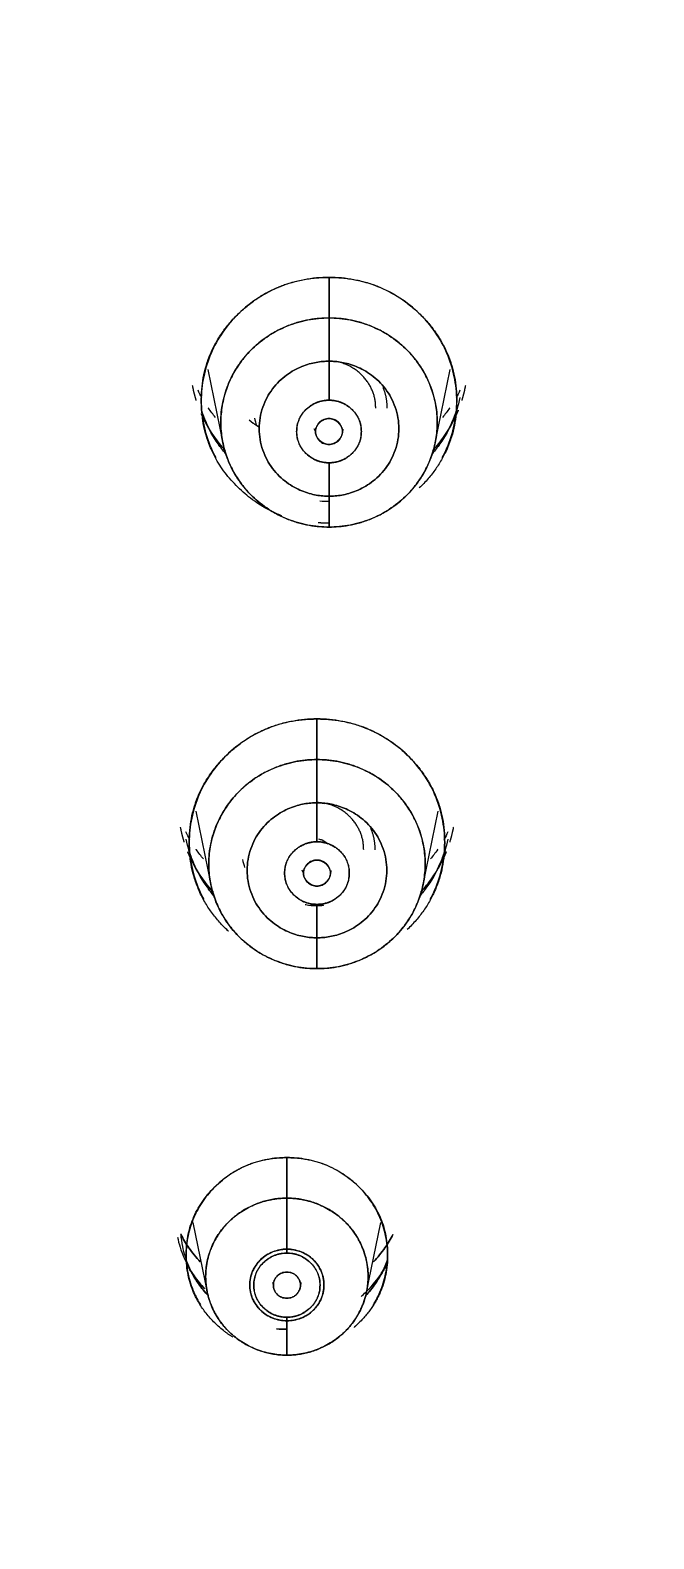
# Model space of a CAD drawing. Header units: inches. Extents: x 1105 to 1525, y -292 to 302.
# Drawn here: x 1224.23 to 1234.6, y 1.74 to 26.82 of the extents above; entities that cross this region are included whole.
import ezdxf

# ---------------------------------------------------------------- set-up
doc = ezdxf.new("R2010")
doc.units = ezdxf.units.IN
doc.header["$LTSCALE"] = 2.42
doc.header["$MEASUREMENT"] = 0
doc.header["$PDMODE"] = 3
doc.header["$PDSIZE"] = 0.3125
doc.layers.get('0').update_dxf_attribs({"linetype": 'CONTINUOUS'})
doc.layers.get('Defpoints').update_dxf_attribs({"linetype": 'CONTINUOUS'})
doc.layers.add('DIM', color=3, linetype='CONTINUOUS', lineweight=18)
doc.styles.get("Standard").update_dxf_attribs({"font": 'arial.ttf', "width": 0.8})
doc.dimstyles.new('ISO-25', dxfattribs={"dimtxt": 5, "dimasz": 2.5, "dimexe": 1.25, "dimexo": 0.625, "dimgap": 2, "dimtad": 1, "dimtih": 1, "dimtoh": 1, "dimdec": 1, "dimdsep": 46, "dimtxsty": 'Standard', "dimcen": 0, "dimclrd": 3, "dimclre": 3, "dimclrt": 4, "dimadec": 0, "dimazin": 0, "dimtfac": 1, "dimtdec": 1, "dimtmove": 0, "dimatfit": 3, "dimfxl": 1, "dimarcsym": 0})

# ---------------------------------------------------------------- blocks, each defined once
blk = doc.blocks.new('*D1')
at = {"layer": 'Defpoints', "color": 0, "transparency": 16777216}
for p in [(1211.201, 101.815), (1211.201, -172.578), (1309.638, -172.578)]:
    blk.add_point(p, dxfattribs=at)
at = {"layer": 'DIM', "color": 3, "lineweight": -2, "transparency": 16777216}
for p, q in [((1211.826, 101.815), (1310.888, 101.815)), ((1309.638, 96.815), (1309.638, -30.872)), ((1309.638, -167.578), (1309.638, -39.892)), ((1211.826, -172.578), (1310.888, -172.578))]:
    blk.add_line(p, q, dxfattribs=at)
at = {"layer": 'DIM', "color": 3, "transparency": 16777216}
for points in [[(1308.805, 96.815), (1310.472, 96.815), (1309.638, 101.815)], [(1308.805, -167.578), (1310.472, -167.578), (1309.638, -172.578)]]:
    blk.add_solid(points, dxfattribs=at)
at = {"layer": 'DIM', "color": 4, "transparency": 16777216, "insert": (1309.638, -35.382), "char_height": 5, "attachment_point": 5}
blk.add_mtext('274.4', dxfattribs=at)

msp = doc.modelspace()

# ---------------------------------------------------------------- linework, layer by layer
at = {"linetype": 'Continuous', "lineweight": 18, "extrusion": (0, 1, 0)}
for p, q in [((1227.184, 21.178), (1227.436, 19.958)), ((1230.965, 19.958), (1231.217, 21.178)), ((1226.984, 13.837), (1227.236, 12.617)), ((1230.765, 12.617), (1231.017, 13.837)), ((1226.937, 7), (1227.176, 5.843)), ((1229.825, 5.843), (1230.064, 7))]:
    msp.add_line(p, q, dxfattribs=at)
at = {"linetype": 'Continuous', "lineweight": 18}
for points, degree, knots in [([(1195.817, 93.394), (1202.015, 94.846), (1208.388, 95.111), (1213.318, 95.316), (1218.223, 94.804), (1224.622, 94.135), (1230.757, 92.275), (1238.11, 90.045), (1244.729, 86.221), (1251.525, 82.295), (1257.155, 76.908), (1262.782, 71.525), (1266.914, 64.997), (1271.044, 58.472), (1273.44, 51.181), (1275.835, 43.891), (1276.356, 36.257), (1276.877, 28.632), (1275.497, 21.105), (1274.115, 13.574), (1270.908, 6.579), (1268.052, 0.347), (1263.883, -5.15), (1257.961, -12.96), (1249.886, -18.696), (1244.869, -22.26), (1239.241, -24.844)], 2, [0, 0, 0, 0.125, 0.125, 0.1875, 0.1875, 0.25, 0.25, 0.3125, 0.3125, 0.375, 0.375, 0.4375, 0.4375, 0.5, 0.5, 0.5625, 0.5625, 0.625, 0.625, 0.6875, 0.6875, 0.75, 0.75, 0.875, 0.875, 1, 1, 1]), ([(1239.241, -24.844), (1239.945, -24.521), (1241.272, -23.883), (1243.174, -22.889), (1245.001, -21.861), (1246.885, -20.721), (1248.901, -19.401), (1251.067, -17.862), (1253.381, -16.063), (1255.852, -13.947), (1258.478, -11.445), (1261.219, -8.502), (1263.993, -5.097), (1266.701, -1.233), (1269.256, 3.091), (1271.566, 7.863), (1273.516, 12.997), (1275.013, 18.357), (1276.016, 23.822), (1276.519, 29.339), (1276.519, 34.879), (1276.016, 40.4), (1275.013, 45.856), (1273.519, 51.206), (1271.546, 56.409), (1269.108, 61.424), (1266.224, 66.213), (1262.916, 70.741), (1259.21, 74.971), (1255.137, 78.868), (1250.725, 82.407), (1245.994, 85.568), (1241.004, 88.308), (1235.91, 90.561), (1230.9, 92.3), (1226.102, 93.564), (1221.565, 94.42), (1217.342, 94.931), (1213.501, 95.163), (1210.069, 95.186), (1207.014, 95.06), (1204.285, 94.831), (1201.84, 94.532), (1199.657, 94.187), (1197.676, 93.811), (1196.425, 93.537), (1195.817, 93.394)], 3, [0, 0, 0, 0, 0.012202, 0.023189, 0.033858, 0.045296, 0.057999, 0.071972, 0.087381, 0.104481, 0.123651, 0.145097, 0.168608, 0.193819, 0.220656, 0.249232, 0.279085, 0.309194, 0.339088, 0.368937, 0.398843, 0.428755, 0.458652, 0.488547, 0.518447, 0.548347, 0.57824, 0.608136, 0.638049, 0.667943, 0.697772, 0.727718, 0.757896, 0.787508, 0.81533, 0.841142, 0.865293, 0.887639, 0.907732, 0.925508, 0.941345, 0.955585, 0.96839, 0.979913, 0.990205, 1, 1, 1, 1]), ([(1195.887, 93.19), (1196.492, 93.332), (1197.738, 93.605), (1199.71, 93.979), (1201.883, 94.322), (1204.316, 94.62), (1207.033, 94.848), (1210.074, 94.973), (1213.49, 94.95), (1217.314, 94.719), (1221.518, 94.21), (1226.034, 93.358), (1230.81, 92.1), (1235.796, 90.369), (1240.867, 88.127), (1245.834, 85.4), (1250.543, 82.252), (1254.935, 78.73), (1258.989, 74.851), (1262.678, 70.64), (1265.971, 66.134), (1268.842, 61.366), (1271.269, 56.374), (1273.233, 51.195), (1274.72, 45.87), (1275.718, 40.438), (1276.219, 34.943), (1276.219, 29.429), (1275.719, 23.937), (1274.72, 18.497), (1273.23, 13.162), (1271.289, 8.051), (1268.99, 3.302), (1266.446, -1.003), (1263.75, -4.849), (1260.989, -8.238), (1258.26, -11.168), (1255.647, -13.658), (1253.187, -15.765), (1250.884, -17.555), (1248.728, -19.088), (1246.721, -20.401), (1244.846, -21.536), (1243.027, -22.56), (1241.133, -23.549), (1239.813, -24.184), (1239.113, -24.505)], 3, [0, 0, 0, 0, 0.009795, 0.020087, 0.03161, 0.044415, 0.058655, 0.074492, 0.092268, 0.112361, 0.134707, 0.158858, 0.18467, 0.212492, 0.242104, 0.272282, 0.302228, 0.332057, 0.361951, 0.391864, 0.42176, 0.451653, 0.481553, 0.511453, 0.541348, 0.571245, 0.601157, 0.631063, 0.660912, 0.690806, 0.720915, 0.750768, 0.779344, 0.806181, 0.831392, 0.854903, 0.876349, 0.895519, 0.912619, 0.928028, 0.942001, 0.954704, 0.966142, 0.976811, 0.987798, 1, 1, 1, 1]), ([(1238.926, -24.204), (1244.594, -21.601), (1249.636, -17.993), (1253.679, -15.099), (1257.214, -11.632), (1261.748, -7.184), (1265.281, -1.952), (1269.377, 4.114), (1271.926, 10.932), (1274.313, 17.314), (1275.221, 24.04), (1276.204, 31.32), (1275.41, 38.624), (1274.478, 47.195), (1271.171, 55.203), (1268.094, 62.655), (1263.166, 69.11), (1259.017, 74.545), (1253.753, 79.002), (1248.176, 83.723), (1241.629, 87.101), (1235.346, 90.344), (1228.485, 92.185), (1218.496, 94.865), (1208.135, 94.39), (1201.98, 94.108), (1195.989, 92.705)], 2, [0, 0, 0, 0.125, 0.125, 0.1875, 0.1875, 0.25, 0.25, 0.3125, 0.3125, 0.375, 0.375, 0.4375, 0.4375, 0.5, 0.5, 0.5625, 0.5625, 0.625, 0.625, 0.6875, 0.6875, 0.75, 0.75, 0.875, 0.875, 1, 1, 1]), ([(1195.989, 92.705), (1196.681, 92.867), (1198.001, 93.154), (1199.941, 93.514), (1201.848, 93.812), (1203.864, 94.068), (1206.081, 94.278), (1208.538, 94.424), (1211.258, 94.481), (1214.287, 94.415), (1217.665, 94.179), (1221.39, 93.718), (1225.413, 92.977), (1229.663, 91.91), (1234.077, 90.476), (1238.587, 88.642), (1243.083, 86.403), (1247.409, 83.81), (1251.422, 80.959), (1255.075, 77.927), (1258.424, 74.708), (1261.577, 71.202), (1264.604, 67.271), (1267.483, 62.819), (1270.107, 57.845), (1272.33, 52.456), (1274.036, 46.829), (1275.168, 41.173), (1275.735, 35.705), (1275.811, 30.574), (1275.491, 25.797), (1274.836, 21.258), (1273.845, 16.787), (1272.478, 12.274), (1270.697, 7.727), (1268.522, 3.274), (1266.041, -0.911), (1263.375, -4.71), (1260.618, -8.09), (1257.835, -11.072), (1255.092, -13.667), (1252.471, -15.879), (1250.029, -17.736), (1247.779, -19.294), (1245.71, -20.607), (1243.81, -21.721), (1242.074, -22.664), (1240.467, -23.48), (1239.433, -23.971), (1238.926, -24.204)], 3, [0, 0, 0, 0, 0.011269, 0.021419, 0.031278, 0.041852, 0.053605, 0.066538, 0.08081, 0.096678, 0.114498, 0.1344, 0.156117, 0.179301, 0.203861, 0.229789, 0.256714, 0.283873, 0.310306, 0.335514, 0.360061, 0.38505, 0.41157, 0.440282, 0.471001, 0.502948, 0.535235, 0.566974, 0.597228, 0.625207, 0.651, 0.675617, 0.700265, 0.725877, 0.752635, 0.779868, 0.806498, 0.831609, 0.855023, 0.876985, 0.897373, 0.915773, 0.93207, 0.946569, 0.959582, 0.971263, 0.981756, 0.991115, 1, 1, 1, 1]), ([(1229.201, 22.711), (1229.062, 22.711), (1228.923, 22.697), (1228.65, 22.645), (1228.516, 22.606), (1228.26, 22.503), (1228.137, 22.44), (1227.905, 22.29), (1227.798, 22.205), (1227.601, 22.015), (1227.512, 21.911), (1227.358, 21.688), (1227.292, 21.569), (1227.186, 21.321), (1227.145, 21.192), (1227.091, 20.928), (1227.077, 20.794), (1227.077, 20.526), (1227.091, 20.392), (1227.145, 20.128), (1227.186, 19.999), (1227.263, 19.82), (1227.289, 19.767), (1227.317, 19.714)], 3, [0, 0, 0, 0, 0.095767, 0.095767, 0.191534, 0.191534, 0.287301, 0.287301, 0.383068, 0.383068, 0.478835, 0.478835, 0.574603, 0.574603, 0.67037, 0.67037, 0.766137, 0.766137, 0.861904, 0.861904, 0.957671, 0.957671, 1, 1, 1, 1]), ([(1228.414, 18.748), (1228.022, 18.898), (1227.078, 19.81), (1227.077, 21.509), (1228.321, 22.711), (1229.201, 22.711)], 2, [0, 0, 0, 0.14747, 0.431647, 0.715823, 1, 1, 1]), ([(1231.084, 19.714), (1231.112, 19.767), (1231.138, 19.82), (1231.215, 19.999), (1231.256, 20.128), (1231.31, 20.392), (1231.324, 20.526), (1231.324, 20.794), (1231.31, 20.928), (1231.256, 21.192), (1231.215, 21.321), (1231.109, 21.569), (1231.043, 21.688), (1230.889, 21.911), (1230.8, 22.015), (1230.603, 22.205), (1230.496, 22.29), (1230.264, 22.44), (1230.141, 22.503), (1229.885, 22.606), (1229.751, 22.645), (1229.478, 22.697), (1229.339, 22.711), (1229.201, 22.711)], 3, [0, 0, 0, 0, 0.042329, 0.042329, 0.138096, 0.138096, 0.233863, 0.233863, 0.32963, 0.32963, 0.425397, 0.425397, 0.521165, 0.521165, 0.616932, 0.616932, 0.712699, 0.712699, 0.808466, 0.808466, 0.904233, 0.904233, 1, 1, 1, 1]), ([(1229.201, 18.56), (1229.083, 18.56), (1228.965, 18.571), (1228.734, 18.615), (1228.621, 18.649), (1228.403, 18.736), (1228.299, 18.79), (1228.103, 18.916), (1228.011, 18.989), (1227.845, 19.149), (1227.77, 19.238), (1227.639, 19.427), (1227.583, 19.528), (1227.493, 19.738), (1227.459, 19.847), (1227.413, 20.07), (1227.401, 20.184), (1227.401, 20.412), (1227.413, 20.525), (1227.459, 20.749), (1227.493, 20.858), (1227.583, 21.068), (1227.639, 21.169), (1227.77, 21.358), (1227.845, 21.447), (1228.011, 21.607), (1228.103, 21.68), (1228.299, 21.806), (1228.403, 21.86), (1228.621, 21.947), (1228.734, 21.98), (1228.965, 22.025), (1229.083, 22.036), (1229.201, 22.036)], 3, [0, 0, 0, 0, 0.0625, 0.0625, 0.125, 0.125, 0.1875, 0.1875, 0.25, 0.25, 0.3125, 0.3125, 0.375, 0.375, 0.4375, 0.4375, 0.5, 0.5, 0.5625, 0.5625, 0.625, 0.625, 0.6875, 0.6875, 0.75, 0.75, 0.8125, 0.8125, 0.875, 0.875, 0.9375, 0.9375, 1, 1, 1, 1]), ([(1229.201, 22.036), (1229.318, 22.036), (1229.436, 22.025), (1229.667, 21.98), (1229.78, 21.947), (1229.998, 21.86), (1230.102, 21.806), (1230.298, 21.68), (1230.39, 21.607), (1230.556, 21.447), (1230.631, 21.358), (1230.762, 21.169), (1230.818, 21.068), (1230.908, 20.858), (1230.942, 20.749), (1230.988, 20.525), (1231, 20.412), (1231, 20.184), (1230.988, 20.07), (1230.942, 19.847), (1230.908, 19.738), (1230.818, 19.528), (1230.762, 19.427), (1230.631, 19.238), (1230.556, 19.149), (1230.39, 18.989), (1230.298, 18.916), (1230.102, 18.79), (1229.998, 18.736), (1229.78, 18.649), (1229.667, 18.615), (1229.436, 18.571), (1229.318, 18.56), (1229.201, 18.56)], 3, [0, 0, 0, 0, 0.0625, 0.0625, 0.125, 0.125, 0.1875, 0.1875, 0.25, 0.25, 0.3125, 0.3125, 0.375, 0.375, 0.4375, 0.4375, 0.5, 0.5, 0.5625, 0.5625, 0.625, 0.625, 0.6875, 0.6875, 0.75, 0.75, 0.8125, 0.8125, 0.875, 0.875, 0.9375, 0.9375, 1, 1, 1, 1]), ([(1229.977, 20.537), (1229.977, 20.83), (1229.777, 21.053), (1229.553, 21.302), (1229.211, 21.321)], 2, [0, 0, 0, 0.5, 0.5, 1, 1, 1]), ([(1229.201, 20.668), (1229.201, 20.715), (1229.201, 20.793), (1229.201, 20.89), (1229.201, 20.991), (1229.201, 21.108), (1229.201, 21.214), (1229.201, 21.289), (1229.201, 21.317)], 3, [0, 0, 0, 0, 0.19402, 0.353607, 0.496192, 0.65417, 0.877865, 1, 1, 1, 1]), ([(1229.201, 21.317), (1229.201, 21.289), (1229.201, 21.214), (1229.201, 21.108), (1229.201, 20.991), (1229.201, 20.89), (1229.201, 20.793), (1229.201, 20.715), (1229.201, 20.668)], 3, [0, 0, 0, 0, 0.122135, 0.34583, 0.503808, 0.646393, 0.80598, 1, 1, 1, 1]), ([(1231.376, 20.713), (1231.348, 20.576), (1231.306, 20.442), (1231.195, 20.183), (1231.126, 20.059), (1231.007, 19.887), (1230.967, 19.834), (1230.924, 19.783)], 3, [0, 0, 0, 0, 0.404255, 0.404255, 0.809524, 0.809524, 1, 1, 1, 1]), ([(1227.078, 20.508), (1227.099, 20.442), (1227.123, 20.376), (1227.206, 20.183), (1227.275, 20.059), (1227.394, 19.887), (1227.434, 19.834), (1227.477, 19.783)], 3, [0, 0, 0, 0, 0.251528, 0.251528, 0.760693, 0.760693, 1, 1, 1, 1]), ([(1227.078, 20.442), (1227.134, 20.312), (1227.204, 20.188), (1227.343, 19.986), (1227.408, 19.905), (1227.477, 19.829)], 3, [0, 0, 0, 0, 0.580703, 0.580703, 1, 1, 1, 1]), ([(1227.477, 19.783), (1227.434, 19.834), (1227.394, 19.887), (1227.275, 20.059), (1227.206, 20.183), (1227.14, 20.338), (1227.129, 20.365), (1227.119, 20.391)], 3, [0, 0, 0, 0, 0.281395, 0.281395, 0.880108, 0.880108, 1, 1, 1, 1]), ([(1227.313, 20.383), (1227.272, 20.433), (1227.233, 20.485), (1227.195, 20.54), (1227.193, 20.542), (1227.192, 20.544)], 3, [0, 0, 0, 0, 0.961053, 0.961053, 1, 1, 1, 1]), ([(1227.872, 20.34), (1227.918, 20.305), (1227.966, 20.271), (1228.02, 20.236), (1228.025, 20.233), (1228.031, 20.229)], 3, [0, 0, 0, 0, 0.90209, 0.90209, 1, 1, 1, 1]), ([(1229.424, 20.148), (1229.424, 20.177), (1229.419, 20.205), (1229.396, 20.258), (1229.38, 20.282), (1229.338, 20.322), (1229.313, 20.338), (1229.259, 20.36), (1229.23, 20.365), (1229.171, 20.365), (1229.142, 20.359), (1229.087, 20.338), (1229.062, 20.322), (1229.021, 20.281), (1229.004, 20.257), (1228.981, 20.205), (1228.975, 20.177), (1228.975, 20.148)], 3, [0, 0, 0, 0, 0.125, 0.125, 0.25, 0.25, 0.375, 0.375, 0.5, 0.5, 0.625, 0.625, 0.75, 0.75, 0.875, 0.875, 1, 1, 1, 1]), ([(1228.975, 20.148), (1228.976, 20.226), (1229.115, 20.364), (1229.2, 20.365), (1229.281, 20.366), (1229.354, 20.295), (1229.423, 20.228), (1229.424, 20.148)], 2, [0, 0, 0, 0.25, 0.5, 0.5, 0.75, 0.75, 1, 1, 1]), ([(1230.924, 19.783), (1230.967, 19.834), (1231.007, 19.887), (1231.126, 20.059), (1231.195, 20.183), (1231.278, 20.376), (1231.302, 20.441), (1231.323, 20.507)], 3, [0, 0, 0, 0, 0.239705, 0.239705, 0.749713, 0.749713, 1, 1, 1, 1]), ([(1231.348, 20.501), (1231.339, 20.478), (1231.181, 20.108), (1230.924, 19.829)], 2, [0, 0, 0, 0.061405, 1, 1, 1]), ([(1230.924, 19.829), (1230.993, 19.905), (1231.058, 19.986), (1231.178, 20.159), (1231.232, 20.252), (1231.28, 20.348)], 3, [0, 0, 0, 0, 0.488018, 0.488018, 1, 1, 1, 1]), ([(1231.209, 20.544), (1231.208, 20.542), (1231.206, 20.54), (1231.168, 20.485), (1231.129, 20.433), (1231.088, 20.383)], 3, [0, 0, 0, 0, 0.038946, 0.038946, 1, 1, 1, 1]), ([(1228.975, 20.148), (1228.975, 20.12), (1228.981, 20.091), (1229.004, 20.039), (1229.021, 20.015), (1229.062, 19.975), (1229.087, 19.959), (1229.142, 19.937), (1229.171, 19.932), (1229.23, 19.932), (1229.259, 19.938), (1229.313, 19.96), (1229.338, 19.976), (1229.38, 20.016), (1229.396, 20.04), (1229.419, 20.092), (1229.424, 20.12), (1229.424, 20.148)], 3, [0, 0, 0, 0, 0.125, 0.125, 0.25, 0.25, 0.375, 0.375, 0.5, 0.5, 0.625, 0.625, 0.75, 0.75, 0.875, 0.875, 1, 1, 1, 1]), ([(1229.424, 20.148), (1229.423, 20.071), (1229.285, 19.933), (1229.2, 19.932), (1229.119, 19.931), (1229.046, 20.002), (1228.976, 20.069), (1228.975, 20.148)], 2, [0, 0, 0, 0.25, 0.5, 0.5, 0.75, 0.75, 1, 1, 1]), ([(1229.201, 19.073), (1229.201, 19.096), (1229.201, 19.166), (1229.201, 19.279), (1229.201, 19.378), (1229.201, 19.456), (1229.201, 19.509), (1229.201, 19.582), (1229.201, 19.629)], 3, [0, 0, 0, 0, 0.122135, 0.34583, 0.503808, 0.646393, 0.80598, 1, 1, 1, 1]), ([(1229.201, 19.629), (1229.201, 19.582), (1229.201, 19.509), (1229.201, 19.456), (1229.201, 19.378), (1229.201, 19.279), (1229.201, 19.166), (1229.201, 19.096), (1229.201, 19.073)], 3, [0, 0, 0, 0, 0.19402, 0.353607, 0.496192, 0.65417, 0.877865, 1, 1, 1, 1]), ([(1229.201, 18.968), (1229.201, 18.968), (1229.201, 18.968), (1229.201, 18.979), (1229.201, 18.988), (1229.201, 18.999), (1229.201, 19.001), (1229.201, 19), (1229.201, 18.996), (1229.201, 18.989)], 3, [0, 0, 0, 0, 0.000001, 0.000001, 0.333334, 0.333334, 0.666667, 0.666667, 1, 1, 1, 1]), ([(1229.201, 18.989), (1229.201, 18.996), (1229.201, 19), (1229.201, 19.001), (1229.201, 18.999), (1229.201, 18.993), (1229.201, 18.993), (1229.201, 18.993)], 3, [0, 0, 0, 0, 0.499995, 0.499995, 0.99999, 0.99999, 1, 1, 1, 1]), ([(1229.001, 15.37), (1228.862, 15.37), (1228.723, 15.356), (1228.45, 15.304), (1228.316, 15.265), (1228.06, 15.162), (1227.937, 15.099), (1227.705, 14.949), (1227.598, 14.864), (1227.401, 14.674), (1227.312, 14.57), (1227.158, 14.347), (1227.092, 14.228), (1226.986, 13.98), (1226.945, 13.851), (1226.891, 13.587), (1226.877, 13.453), (1226.877, 13.185), (1226.891, 13.05), (1226.945, 12.787), (1226.986, 12.658), (1227.063, 12.479), (1227.089, 12.426), (1227.117, 12.373)], 3, [0, 0, 0, 0, 0.095767, 0.095767, 0.191534, 0.191534, 0.287301, 0.287301, 0.383068, 0.383068, 0.478835, 0.478835, 0.574603, 0.574603, 0.67037, 0.67037, 0.766137, 0.766137, 0.861904, 0.861904, 0.957671, 0.957671, 1, 1, 1, 1]), ([(1227.528, 11.841), (1227.514, 11.855), (1226.878, 12.469), (1226.877, 14.168), (1228.121, 15.37), (1229.001, 15.37)], 2, [0, 0, 0, 0.00769, 0.33846, 0.66923, 1, 1, 1]), ([(1230.884, 12.373), (1230.912, 12.426), (1230.938, 12.479), (1231.015, 12.658), (1231.056, 12.787), (1231.11, 13.05), (1231.124, 13.185), (1231.124, 13.453), (1231.11, 13.587), (1231.056, 13.851), (1231.015, 13.98), (1230.909, 14.228), (1230.843, 14.347), (1230.689, 14.57), (1230.6, 14.674), (1230.403, 14.864), (1230.296, 14.949), (1230.064, 15.099), (1229.941, 15.162), (1229.685, 15.265), (1229.551, 15.304), (1229.278, 15.356), (1229.139, 15.37), (1229.001, 15.37)], 3, [0, 0, 0, 0, 0.042329, 0.042329, 0.138096, 0.138096, 0.233863, 0.233863, 0.32963, 0.32963, 0.425397, 0.425397, 0.521165, 0.521165, 0.616932, 0.616932, 0.712699, 0.712699, 0.808466, 0.808466, 0.904233, 0.904233, 1, 1, 1, 1]), ([(1229.001, 15.37), (1229.879, 15.37), (1231.123, 14.169), (1231.124, 12.47), (1230.502, 11.869)], 2, [0, 0, 0, 0.33334, 0.666681, 1, 1, 1]), ([(1229.001, 11.219), (1228.883, 11.219), (1228.765, 11.23), (1228.534, 11.274), (1228.421, 11.308), (1228.203, 11.395), (1228.099, 11.449), (1227.903, 11.575), (1227.811, 11.647), (1227.645, 11.808), (1227.57, 11.897), (1227.439, 12.086), (1227.383, 12.187), (1227.293, 12.397), (1227.259, 12.506), (1227.213, 12.729), (1227.201, 12.843), (1227.201, 13.071), (1227.213, 13.184), (1227.259, 13.408), (1227.293, 13.517), (1227.383, 13.727), (1227.439, 13.828), (1227.57, 14.017), (1227.645, 14.106), (1227.811, 14.266), (1227.903, 14.339), (1228.099, 14.465), (1228.203, 14.519), (1228.421, 14.606), (1228.534, 14.639), (1228.765, 14.684), (1228.883, 14.695), (1229.001, 14.695)], 3, [0, 0, 0, 0, 0.0625, 0.0625, 0.125, 0.125, 0.1875, 0.1875, 0.25, 0.25, 0.3125, 0.3125, 0.375, 0.375, 0.4375, 0.4375, 0.5, 0.5, 0.5625, 0.5625, 0.625, 0.625, 0.6875, 0.6875, 0.75, 0.75, 0.8125, 0.8125, 0.875, 0.875, 0.9375, 0.9375, 1, 1, 1, 1]), ([(1229.001, 14.695), (1229.118, 14.695), (1229.236, 14.684), (1229.467, 14.639), (1229.58, 14.606), (1229.798, 14.519), (1229.902, 14.465), (1230.098, 14.339), (1230.19, 14.266), (1230.356, 14.106), (1230.431, 14.017), (1230.562, 13.828), (1230.618, 13.727), (1230.708, 13.517), (1230.742, 13.408), (1230.788, 13.184), (1230.8, 13.071), (1230.8, 12.843), (1230.788, 12.729), (1230.742, 12.506), (1230.708, 12.397), (1230.618, 12.187), (1230.562, 12.086), (1230.431, 11.897), (1230.356, 11.808), (1230.19, 11.647), (1230.098, 11.575), (1229.902, 11.449), (1229.798, 11.395), (1229.58, 11.308), (1229.467, 11.274), (1229.236, 11.23), (1229.118, 11.219), (1229.001, 11.219)], 3, [0, 0, 0, 0, 0.0625, 0.0625, 0.125, 0.125, 0.1875, 0.1875, 0.25, 0.25, 0.3125, 0.3125, 0.375, 0.375, 0.4375, 0.4375, 0.5, 0.5, 0.5625, 0.5625, 0.625, 0.625, 0.6875, 0.6875, 0.75, 0.75, 0.8125, 0.8125, 0.875, 0.875, 0.9375, 0.9375, 1, 1, 1, 1]), ([(1229.777, 13.196), (1229.777, 13.489), (1229.577, 13.712), (1229.353, 13.961), (1229.006, 13.981), (1229.001, 13.981)], 2, [0, 0, 0, 0.496247, 0.496247, 0.992494, 1, 1, 1]), ([(1229.001, 13.327), (1229.001, 13.374), (1229.001, 13.452), (1229.001, 13.549), (1229.001, 13.65), (1229.001, 13.767), (1229.001, 13.873), (1229.001, 13.948), (1229.001, 13.976)], 3, [0, 0, 0, 0, 0.19402, 0.353607, 0.496192, 0.65417, 0.877865, 1, 1, 1, 1]), ([(1229.001, 13.976), (1229.001, 13.948), (1229.001, 13.873), (1229.001, 13.767), (1229.001, 13.65), (1229.001, 13.549), (1229.001, 13.452), (1229.001, 13.374), (1229.001, 13.327)], 3, [0, 0, 0, 0, 0.122135, 0.34583, 0.503808, 0.646393, 0.80598, 1, 1, 1, 1]), ([(1227.277, 12.442), (1227.234, 12.493), (1227.194, 12.546), (1227.075, 12.718), (1227.006, 12.842), (1226.895, 13.101), (1226.853, 13.235), (1226.825, 13.372)], 3, [0, 0, 0, 0, 0.190477, 0.190477, 0.595745, 0.595745, 1, 1, 1, 1]), ([(1229.026, 13.376), (1229.046, 13.372), (1229.066, 13.366), (1229.123, 13.342), (1229.158, 13.319), (1229.187, 13.291)], 3, [0, 0, 0, 0, 0.333471, 0.333471, 1, 1, 1, 1]), ([(1231.176, 13.372), (1231.148, 13.235), (1231.106, 13.101), (1230.995, 12.842), (1230.926, 12.718), (1230.807, 12.546), (1230.767, 12.493), (1230.724, 12.442)], 3, [0, 0, 0, 0, 0.404255, 0.404255, 0.809524, 0.809524, 1, 1, 1, 1]), ([(1227.277, 12.488), (1227.021, 12.766), (1226.862, 13.137), (1226.853, 13.16)], 2, [0, 0, 0, 0.938432, 1, 1, 1]), ([(1226.878, 13.166), (1226.899, 13.1), (1226.923, 13.035), (1227.006, 12.842), (1227.075, 12.718), (1227.194, 12.546), (1227.234, 12.493), (1227.277, 12.442)], 3, [0, 0, 0, 0, 0.250287, 0.250287, 0.760296, 0.760296, 1, 1, 1, 1]), ([(1226.878, 13.101), (1226.934, 12.971), (1227.004, 12.846), (1227.143, 12.645), (1227.208, 12.564), (1227.277, 12.488)], 3, [0, 0, 0, 0, 0.580703, 0.580703, 1, 1, 1, 1]), ([(1227.113, 13.042), (1227.072, 13.092), (1227.033, 13.144), (1226.995, 13.199), (1226.993, 13.201), (1226.992, 13.203)], 3, [0, 0, 0, 0, 0.961053, 0.961053, 1, 1, 1, 1]), ([(1230.724, 12.442), (1230.767, 12.493), (1230.807, 12.546), (1230.926, 12.718), (1230.995, 12.842), (1231.078, 13.035), (1231.102, 13.1), (1231.123, 13.166)], 3, [0, 0, 0, 0, 0.239705, 0.239705, 0.749713, 0.749713, 1, 1, 1, 1]), ([(1231.148, 13.16), (1231.139, 13.137), (1230.981, 12.767), (1230.724, 12.488)], 2, [0, 0, 0, 0.061405, 1, 1, 1]), ([(1230.724, 12.488), (1230.793, 12.564), (1230.858, 12.645), (1230.997, 12.846), (1231.067, 12.971), (1231.123, 13.101)], 3, [0, 0, 0, 0, 0.419296, 0.419296, 1, 1, 1, 1]), ([(1231.009, 13.203), (1231.008, 13.201), (1231.006, 13.199), (1230.968, 13.144), (1230.929, 13.092), (1230.888, 13.042)], 3, [0, 0, 0, 0, 0.038946, 0.038946, 1, 1, 1, 1]), ([(1229.224, 12.807), (1229.224, 12.836), (1229.219, 12.864), (1229.196, 12.917), (1229.18, 12.941), (1229.138, 12.981), (1229.113, 12.997), (1229.059, 13.019), (1229.03, 13.024), (1228.971, 13.024), (1228.942, 13.018), (1228.887, 12.997), (1228.862, 12.98), (1228.821, 12.94), (1228.804, 12.916), (1228.781, 12.864), (1228.775, 12.836), (1228.775, 12.807)], 3, [0, 0, 0, 0, 0.125, 0.125, 0.25, 0.25, 0.375, 0.375, 0.5, 0.5, 0.625, 0.625, 0.75, 0.75, 0.875, 0.875, 1, 1, 1, 1]), ([(1228.775, 12.807), (1228.776, 12.885), (1228.915, 13.023), (1229, 13.024), (1229.081, 13.025), (1229.154, 12.954), (1229.223, 12.887), (1229.224, 12.807)], 2, [0, 0, 0, 0.25, 0.5, 0.5, 0.75, 0.75, 1, 1, 1]), ([(1228.775, 12.807), (1228.775, 12.779), (1228.781, 12.75), (1228.804, 12.698), (1228.821, 12.674), (1228.862, 12.634), (1228.887, 12.618), (1228.942, 12.596), (1228.971, 12.591), (1229.03, 12.591), (1229.059, 12.597), (1229.113, 12.619), (1229.138, 12.635), (1229.18, 12.675), (1229.196, 12.699), (1229.219, 12.751), (1229.224, 12.779), (1229.224, 12.807)], 3, [0, 0, 0, 0, 0.125, 0.125, 0.25, 0.25, 0.375, 0.375, 0.5, 0.5, 0.625, 0.625, 0.75, 0.75, 0.875, 0.875, 1, 1, 1, 1]), ([(1229.224, 12.807), (1229.223, 12.73), (1229.085, 12.592), (1229, 12.591), (1228.919, 12.59), (1228.846, 12.661), (1228.776, 12.728), (1228.775, 12.807)], 2, [0, 0, 0, 0.25, 0.5, 0.5, 0.75, 0.75, 1, 1, 1]), ([(1228.807, 12.285), (1228.809, 12.285), (1228.811, 12.284), (1228.875, 12.272), (1228.938, 12.266), (1229.037, 12.266), (1229.073, 12.268), (1229.109, 12.272)], 3, [0, 0, 0, 0, 0.018083, 0.018083, 0.641623, 0.641623, 1, 1, 1, 1]), ([(1229.109, 12.272), (1229.056, 12.266), (1228.945, 12.266), (1228.892, 12.271)], 2, [0, 0, 0, 0.49899, 1, 1, 1]), ([(1229.001, 11.732), (1229.001, 11.755), (1229.001, 11.825), (1229.001, 11.938), (1229.001, 12.037), (1229.001, 12.115), (1229.001, 12.168), (1229.001, 12.241), (1229.001, 12.288)], 3, [0, 0, 0, 0, 0.122135, 0.34583, 0.503808, 0.646393, 0.80598, 1, 1, 1, 1]), ([(1229.001, 12.288), (1229.001, 12.241), (1229.001, 12.168), (1229.001, 12.115), (1229.001, 12.037), (1229.001, 11.938), (1229.001, 11.825), (1229.001, 11.755), (1229.001, 11.732)], 3, [0, 0, 0, 0, 0.19402, 0.353607, 0.496192, 0.65417, 0.877865, 1, 1, 1, 1]), ([(1229.001, 11.648), (1229.001, 11.655), (1229.001, 11.659), (1229.001, 11.66), (1229.001, 11.657), (1229.001, 11.652), (1229.001, 11.652), (1229.001, 11.652)], 3, [0, 0, 0, 0, 0.499964, 0.499964, 0.999928, 0.999928, 1, 1, 1, 1]), ([(1229.001, 11.652), (1229.001, 11.652), (1229.001, 11.652), (1229.001, 11.657), (1229.001, 11.66), (1229.001, 11.659), (1229.001, 11.655), (1229.001, 11.648)], 3, [0, 0, 0, 0, 0.00001, 0.00001, 0.500005, 0.500005, 1, 1, 1, 1]), ([(1228.501, 8.078), (1228.391, 8.078), (1228.281, 8.068), (1228.066, 8.026), (1227.961, 7.996), (1227.758, 7.915), (1227.661, 7.864), (1227.479, 7.747), (1227.394, 7.679), (1227.239, 7.53), (1227.169, 7.447), (1227.047, 7.271), (1226.996, 7.178), (1226.912, 6.982), (1226.88, 6.88), (1226.837, 6.673), (1226.826, 6.567), (1226.826, 6.355), (1226.837, 6.249), (1226.88, 6.041), (1226.912, 5.94), (1226.985, 5.77), (1227.021, 5.699), (1227.063, 5.632)], 3, [0, 0, 0, 0, 0.093112, 0.093112, 0.186224, 0.186224, 0.279336, 0.279336, 0.372448, 0.372448, 0.46556, 0.46556, 0.558672, 0.558672, 0.651784, 0.651784, 0.744896, 0.744896, 0.838008, 0.838008, 0.93112, 0.93112, 1, 1, 1, 1]), ([(1227.604, 5.091), (1227.452, 5.186), (1226.826, 5.79), (1226.826, 7.13), (1227.806, 8.078), (1228.501, 8.078)], 2, [0, 0, 0, 0.084511, 0.389674, 0.694837, 1, 1, 1]), ([(1229.938, 5.632), (1229.98, 5.699), (1230.016, 5.77), (1230.089, 5.94), (1230.121, 6.041), (1230.164, 6.249), (1230.175, 6.355), (1230.175, 6.567), (1230.164, 6.673), (1230.121, 6.88), (1230.089, 6.982), (1230.006, 7.178), (1229.954, 7.271), (1229.832, 7.447), (1229.762, 7.53), (1229.607, 7.679), (1229.522, 7.747), (1229.34, 7.864), (1229.243, 7.915), (1229.04, 7.996), (1228.935, 8.026), (1228.72, 8.068), (1228.61, 8.078), (1228.501, 8.078)], 3, [0, 0, 0, 0, 0.06888, 0.06888, 0.161992, 0.161992, 0.255104, 0.255104, 0.348216, 0.348216, 0.441328, 0.441328, 0.53444, 0.53444, 0.627552, 0.627552, 0.720664, 0.720664, 0.813776, 0.813776, 0.906888, 0.906888, 1, 1, 1, 1]), ([(1228.501, 8.078), (1229.194, 8.078), (1230.175, 7.132), (1230.175, 5.792), (1229.651, 5.285), (1229.617, 5.255)], 2, [0, 0, 0, 0.325952, 0.651904, 0.977856, 1, 1, 1]), ([(1228.501, 4.794), (1228.412, 4.794), (1228.324, 4.803), (1228.15, 4.836), (1228.065, 4.861), (1227.902, 4.926), (1227.824, 4.967), (1227.677, 5.061), (1227.608, 5.116), (1227.483, 5.237), (1227.427, 5.303), (1227.328, 5.445), (1227.286, 5.521), (1227.219, 5.678), (1227.193, 5.761), (1227.158, 5.928), (1227.15, 6.013), (1227.15, 6.184), (1227.158, 6.27), (1227.193, 6.437), (1227.219, 6.519), (1227.286, 6.677), (1227.328, 6.753), (1227.427, 6.895), (1227.483, 6.961), (1227.608, 7.082), (1227.677, 7.136), (1227.824, 7.231), (1227.902, 7.272), (1228.065, 7.337), (1228.15, 7.362), (1228.324, 7.395), (1228.412, 7.404), (1228.501, 7.404)], 3, [0, 0, 0, 0, 0.0625, 0.0625, 0.125, 0.125, 0.1875, 0.1875, 0.25, 0.25, 0.3125, 0.3125, 0.375, 0.375, 0.4375, 0.4375, 0.5, 0.5, 0.5625, 0.5625, 0.625, 0.625, 0.6875, 0.6875, 0.75, 0.75, 0.8125, 0.8125, 0.875, 0.875, 0.9375, 0.9375, 1, 1, 1, 1]), ([(1228.501, 7.404), (1228.589, 7.404), (1228.677, 7.395), (1228.851, 7.362), (1228.936, 7.337), (1229.099, 7.272), (1229.177, 7.231), (1229.324, 7.136), (1229.393, 7.082), (1229.518, 6.961), (1229.575, 6.895), (1229.673, 6.753), (1229.715, 6.677), (1229.782, 6.519), (1229.808, 6.437), (1229.843, 6.27), (1229.851, 6.184), (1229.851, 6.013), (1229.843, 5.928), (1229.808, 5.761), (1229.782, 5.678), (1229.715, 5.521), (1229.673, 5.445), (1229.575, 5.303), (1229.518, 5.237), (1229.393, 5.116), (1229.324, 5.061), (1229.177, 4.967), (1229.099, 4.926), (1228.936, 4.861), (1228.851, 4.836), (1228.677, 4.803), (1228.589, 4.794), (1228.501, 4.794)], 3, [0, 0, 0, 0, 0.0625, 0.0625, 0.125, 0.125, 0.1875, 0.1875, 0.25, 0.25, 0.3125, 0.3125, 0.375, 0.375, 0.4375, 0.4375, 0.5, 0.5, 0.5625, 0.5625, 0.625, 0.625, 0.6875, 0.6875, 0.75, 0.75, 0.8125, 0.8125, 0.875, 0.875, 0.9375, 0.9375, 1, 1, 1, 1]), ([(1226.735, 6.81), (1226.74, 6.739), (1226.75, 6.669), (1226.787, 6.49), (1226.821, 6.383), (1226.909, 6.176), (1226.964, 6.077), (1227.079, 5.911), (1227.135, 5.842), (1227.196, 5.778)], 3, [0, 0, 0, 0, 0.185128, 0.185128, 0.478169, 0.478169, 0.771209, 0.771209, 1, 1, 1, 1]), ([(1226.738, 6.801), (1226.777, 6.724), (1226.821, 6.65), (1226.927, 6.497), (1226.99, 6.419), (1227.06, 6.346)], 3, [0, 0, 0, 0, 0.461241, 0.461241, 1, 1, 1, 1]), ([(1227.06, 6.346), (1226.99, 6.419), (1226.927, 6.497), (1226.821, 6.65), (1226.777, 6.724), (1226.738, 6.801)], 3, [0, 0, 0, 0, 0.538758, 0.538758, 1, 1, 1, 1]), ([(1229.941, 6.346), (1230.011, 6.419), (1230.074, 6.497), (1230.18, 6.65), (1230.224, 6.724), (1230.263, 6.801)], 3, [0, 0, 0, 0, 0.538758, 0.538758, 1, 1, 1, 1]), ([(1230.263, 6.801), (1230.224, 6.724), (1230.18, 6.65), (1230.074, 6.497), (1230.011, 6.419), (1229.941, 6.346)], 3, [0, 0, 0, 0, 0.461241, 0.461241, 1, 1, 1, 1]), ([(1226.681, 6.757), (1226.705, 6.643), (1226.74, 6.53), (1226.833, 6.314), (1226.89, 6.21), (1227.01, 6.037), (1227.068, 5.965), (1227.131, 5.898)], 3, [0, 0, 0, 0, 0.360011, 0.360011, 0.720924, 0.720924, 1, 1, 1, 1]), ([(1228.501, 6.556), (1228.46, 6.556), (1228.42, 6.552), (1228.341, 6.537), (1228.302, 6.525), (1228.227, 6.496), (1228.191, 6.477), (1228.124, 6.434), (1228.093, 6.409), (1228.036, 6.354), (1228.01, 6.324), (1227.965, 6.259), (1227.946, 6.224), (1227.915, 6.152), (1227.904, 6.115), (1227.888, 6.038), (1227.884, 5.999), (1227.884, 5.921), (1227.888, 5.882), (1227.904, 5.806), (1227.915, 5.768), (1227.946, 5.696), (1227.965, 5.662), (1228.01, 5.597), (1228.036, 5.567), (1228.093, 5.511), (1228.124, 5.487), (1228.191, 5.443), (1228.227, 5.425), (1228.302, 5.395), (1228.341, 5.384), (1228.42, 5.368), (1228.46, 5.365), (1228.501, 5.365)], 3, [0, 0, 0, 0, 0.0625, 0.0625, 0.125, 0.125, 0.1875, 0.1875, 0.25, 0.25, 0.3125, 0.3125, 0.375, 0.375, 0.4375, 0.4375, 0.5, 0.5, 0.5625, 0.5625, 0.625, 0.625, 0.6875, 0.6875, 0.75, 0.75, 0.8125, 0.8125, 0.875, 0.875, 0.9375, 0.9375, 1, 1, 1, 1]), ([(1228.501, 5.365), (1228.541, 5.365), (1228.581, 5.368), (1228.66, 5.384), (1228.699, 5.395), (1228.774, 5.425), (1228.81, 5.443), (1228.877, 5.487), (1228.908, 5.511), (1228.965, 5.567), (1228.991, 5.597), (1229.036, 5.662), (1229.055, 5.696), (1229.086, 5.768), (1229.097, 5.806), (1229.113, 5.882), (1229.117, 5.921), (1229.117, 5.999), (1229.113, 6.038), (1229.097, 6.115), (1229.086, 6.152), (1229.055, 6.224), (1229.036, 6.259), (1228.991, 6.324), (1228.965, 6.354), (1228.908, 6.409), (1228.877, 6.434), (1228.81, 6.477), (1228.774, 6.496), (1228.699, 6.525), (1228.66, 6.537), (1228.581, 6.552), (1228.541, 6.556), (1228.501, 6.556)], 3, [0, 0, 0, 0, 0.0625, 0.0625, 0.125, 0.125, 0.1875, 0.1875, 0.25, 0.25, 0.3125, 0.3125, 0.375, 0.375, 0.4375, 0.4375, 0.5, 0.5, 0.5625, 0.5625, 0.625, 0.625, 0.6875, 0.6875, 0.75, 0.75, 0.8125, 0.8125, 0.875, 0.875, 0.9375, 0.9375, 1, 1, 1, 1]), ([(1227.196, 5.778), (1227.135, 5.842), (1227.079, 5.911), (1226.964, 6.077), (1226.909, 6.176), (1226.86, 6.292), (1226.854, 6.305), (1226.849, 6.319)], 3, [0, 0, 0, 0, 0.409359, 0.409359, 0.933675, 0.933675, 1, 1, 1, 1]), ([(1228.501, 5.425), (1228.464, 5.425), (1228.428, 5.429), (1228.358, 5.442), (1228.323, 5.453), (1228.256, 5.479), (1228.224, 5.496), (1228.165, 5.534), (1228.137, 5.557), (1228.086, 5.606), (1228.063, 5.633), (1228.023, 5.691), (1228.005, 5.722), (1227.978, 5.786), (1227.967, 5.819), (1227.953, 5.888), (1227.95, 5.923), (1227.95, 5.992), (1227.953, 6.027), (1227.967, 6.095), (1227.978, 6.129), (1228.005, 6.193), (1228.023, 6.224), (1228.063, 6.282), (1228.086, 6.309), (1228.137, 6.358), (1228.165, 6.38), (1228.224, 6.419), (1228.256, 6.436), (1228.323, 6.462), (1228.358, 6.472), (1228.428, 6.486), (1228.464, 6.489), (1228.501, 6.489)], 3, [0, 0, 0, 0, 0.0625, 0.0625, 0.125, 0.125, 0.1875, 0.1875, 0.25, 0.25, 0.3125, 0.3125, 0.375, 0.375, 0.4375, 0.4375, 0.5, 0.5, 0.5625, 0.5625, 0.625, 0.625, 0.6875, 0.6875, 0.75, 0.75, 0.8125, 0.8125, 0.875, 0.875, 0.9375, 0.9375, 1, 1, 1, 1]), ([(1228.501, 6.489), (1228.537, 6.489), (1228.573, 6.486), (1228.643, 6.472), (1228.678, 6.462), (1228.745, 6.436), (1228.777, 6.419), (1228.836, 6.38), (1228.864, 6.358), (1228.915, 6.309), (1228.938, 6.282), (1228.978, 6.224), (1228.996, 6.193), (1229.023, 6.129), (1229.034, 6.095), (1229.048, 6.027), (1229.051, 5.992), (1229.051, 5.923), (1229.048, 5.888), (1229.034, 5.819), (1229.023, 5.786), (1228.996, 5.722), (1228.978, 5.691), (1228.938, 5.633), (1228.915, 5.606), (1228.864, 5.557), (1228.836, 5.534), (1228.777, 5.496), (1228.745, 5.479), (1228.678, 5.453), (1228.643, 5.442), (1228.573, 5.429), (1228.537, 5.425), (1228.501, 5.425)], 3, [0, 0, 0, 0, 0.0625, 0.0625, 0.125, 0.125, 0.1875, 0.1875, 0.25, 0.25, 0.3125, 0.3125, 0.375, 0.375, 0.4375, 0.4375, 0.5, 0.5, 0.5625, 0.5625, 0.625, 0.625, 0.6875, 0.6875, 0.75, 0.75, 0.8125, 0.8125, 0.875, 0.875, 0.9375, 0.9375, 1, 1, 1, 1]), ([(1229.733, 5.768), (1229.76, 5.792), (1229.787, 5.816), (1229.898, 5.924), (1229.976, 6.015), (1230.088, 6.177), (1230.129, 6.245), (1230.165, 6.315)], 3, [0, 0, 0, 0, 0.152359, 0.152359, 0.661071, 0.661071, 1, 1, 1, 1]), ([(1229.805, 5.778), (1229.866, 5.842), (1229.922, 5.911), (1230.037, 6.077), (1230.092, 6.176), (1230.152, 6.317), (1230.167, 6.355), (1230.18, 6.393)], 3, [0, 0, 0, 0, 0.364114, 0.364114, 0.830477, 0.830477, 1, 1, 1, 1]), ([(1230.152, 6.317), (1230.147, 6.305), (1230.141, 6.292), (1230.092, 6.176), (1230.037, 6.077), (1229.923, 5.912), (1229.867, 5.844), (1229.807, 5.78)], 3, [0, 0, 0, 0, 0.064775, 0.064775, 0.59248, 0.59248, 1, 1, 1, 1]), ([(1228.726, 5.957), (1228.726, 5.986), (1228.72, 6.014), (1228.697, 6.067), (1228.68, 6.091), (1228.639, 6.131), (1228.614, 6.147), (1228.559, 6.169), (1228.53, 6.175), (1228.471, 6.175), (1228.442, 6.169), (1228.387, 6.147), (1228.362, 6.131), (1228.321, 6.091), (1228.304, 6.067), (1228.281, 6.014), (1228.276, 5.986), (1228.276, 5.957)], 3, [0, 0, 0, 0, 0.125, 0.125, 0.25, 0.25, 0.375, 0.375, 0.5, 0.5, 0.625, 0.625, 0.75, 0.75, 0.875, 0.875, 1, 1, 1, 1]), ([(1228.276, 5.957), (1228.276, 5.929), (1228.281, 5.9), (1228.304, 5.848), (1228.321, 5.824), (1228.362, 5.784), (1228.387, 5.767), (1228.442, 5.746), (1228.471, 5.74), (1228.53, 5.74), (1228.559, 5.746), (1228.614, 5.767), (1228.639, 5.784), (1228.68, 5.824), (1228.697, 5.848), (1228.72, 5.9), (1228.726, 5.929), (1228.726, 5.957)], 3, [0, 0, 0, 0, 0.125, 0.125, 0.25, 0.25, 0.375, 0.375, 0.5, 0.5, 0.625, 0.625, 0.75, 0.75, 0.875, 0.875, 1, 1, 1, 1]), ([(1228.501, 5.224), (1228.501, 5.23), (1228.501, 5.234), (1228.501, 5.235), (1228.501, 5.233), (1228.501, 5.227), (1228.501, 5.227), (1228.501, 5.227)], 3, [0, 0, 0, 0, 0.499964, 0.499964, 0.999928, 0.999928, 1, 1, 1, 1])]:
    msp.add_open_spline(points, degree=degree, knots=knots, dxfattribs=at)
for points, degree in [([(1229.201, 22.036), (1229.201, 22.261), (1229.201, 22.486), (1229.201, 22.711)], 3), ([(1229.201, 22.711), (1229.201, 22.486), (1229.201, 22.261), (1229.201, 22.036)], 3), ([(1229.201, 22.711), (1230.079, 22.711), (1231.323, 21.51), (1231.324, 19.811), (1230.702, 19.21)], 2), ([(1229.201, 22.036), (1229.201, 21.834), (1229.201, 21.588), (1229.201, 21.317)], 3), ([(1229.201, 21.317), (1229.201, 21.588), (1229.201, 21.834), (1229.201, 22.036)], 3), ([(1226.994, 20.665), (1226.956, 20.787), (1226.933, 20.912)], 2), ([(1227.089, 20.708), (1227.066, 20.749), (1227.044, 20.791), (1227.023, 20.834)], 3), ([(1230.096, 20.884), (1230.163, 20.724), (1230.163, 20.537)], 2), ([(1231.378, 20.834), (1231.357, 20.791), (1231.335, 20.749), (1231.312, 20.708)], 3), ([(1231.468, 20.912), (1231.445, 20.787), (1231.407, 20.665)], 2), ([(1229.201, 20.668), (1228.978, 20.668), (1228.663, 20.364), (1228.662, 19.934), (1228.977, 19.629), (1229.201, 19.629)], 2), ([(1229.201, 19.629), (1229.423, 19.629), (1229.738, 19.932), (1229.739, 20.363), (1229.424, 20.668), (1229.201, 20.668)], 2), ([(1227.477, 19.829), (1227.226, 20.102), (1227.078, 20.442)], 2), ([(1228.029, 20.226), (1227.948, 20.278), (1227.871, 20.339)], 2), ([(1227.963, 20.372), (1227.972, 20.33), (1227.983, 20.288), (1227.996, 20.247)], 3), ([(1228.975, 20.148), (1228.968, 20.164), (1228.961, 20.179), (1228.953, 20.195)], 3), ([(1228.953, 20.195), (1228.961, 20.179), (1228.968, 20.164), (1228.975, 20.148)], 3), ([(1229.433, 20.19), (1229.43, 20.176), (1229.427, 20.162), (1229.424, 20.148)], 3), ([(1229.201, 19.073), (1229.201, 18.849), (1229.201, 18.682), (1229.201, 18.56)], 3), ([(1229.201, 18.56), (1229.201, 18.682), (1229.201, 18.849), (1229.201, 19.073)], 3), ([(1229.049, 18.994), (1229.1, 18.991), (1229.15, 18.989), (1229.201, 18.989)], 3), ([(1229.02, 18.635), (1229.11, 18.63), (1229.201, 18.63)], 2), ([(1229.001, 14.695), (1229.001, 14.92), (1229.001, 15.145), (1229.001, 15.37)], 3), ([(1229.001, 15.37), (1229.001, 15.145), (1229.001, 14.92), (1229.001, 14.695)], 3), ([(1229.001, 14.695), (1229.001, 14.493), (1229.001, 14.247), (1229.001, 13.976)], 3), ([(1229.001, 13.976), (1229.001, 14.247), (1229.001, 14.493), (1229.001, 14.695)], 3), ([(1228.981, 13.981), (1229.028, 13.98), (1229.075, 13.975), (1229.121, 13.965)], 3), ([(1226.794, 13.324), (1226.756, 13.446), (1226.733, 13.571)], 2), ([(1229.89, 13.558), (1229.963, 13.392), (1229.963, 13.196)], 2), ([(1231.268, 13.571), (1231.245, 13.446), (1231.207, 13.324)], 2), ([(1226.889, 13.367), (1226.866, 13.408), (1226.844, 13.45), (1226.823, 13.493)], 3), ([(1229.001, 13.327), (1228.778, 13.327), (1228.463, 13.023), (1228.462, 12.593), (1228.777, 12.288), (1229.001, 12.288)], 2), ([(1229.001, 12.288), (1229.223, 12.288), (1229.538, 12.591), (1229.539, 13.022), (1229.224, 13.327), (1229.001, 13.327)], 2), ([(1231.178, 13.493), (1231.157, 13.45), (1231.135, 13.408), (1231.112, 13.367)], 3), ([(1227.763, 13.031), (1227.772, 12.987), (1227.784, 12.943), (1227.798, 12.9)], 3), ([(1228.775, 12.807), (1228.768, 12.823), (1228.761, 12.838), (1228.753, 12.854)], 3), ([(1229.233, 12.849), (1229.23, 12.835), (1229.227, 12.821), (1229.224, 12.807)], 3), ([(1229.001, 11.732), (1229.001, 11.508), (1229.001, 11.341), (1229.001, 11.219)], 3), ([(1229.001, 11.219), (1229.001, 11.341), (1229.001, 11.508), (1229.001, 11.732)], 3), ([(1228.501, 7.404), (1228.501, 7.628), (1228.501, 7.853), (1228.501, 8.078)], 3), ([(1228.501, 8.078), (1228.501, 7.853), (1228.501, 7.628), (1228.501, 7.404)], 3), ([(1228.501, 6.489), (1228.501, 6.511), (1228.501, 6.534), (1228.501, 6.556)], 3), ([(1228.501, 6.556), (1228.501, 6.534), (1228.501, 6.511), (1228.501, 6.489)], 3), ([(1227.132, 5.898), (1226.952, 6.085), (1226.839, 6.299)], 2), ([(1228.501, 6.489), (1228.273, 6.489), (1227.95, 6.179), (1227.949, 5.738), (1228.272, 5.425), (1228.501, 5.425)], 2), ([(1228.501, 5.425), (1228.728, 5.425), (1229.051, 5.736), (1229.052, 6.177), (1228.729, 6.489), (1228.501, 6.489)], 2), ([(1230.162, 6.299), (1230.049, 6.085), (1229.869, 5.898)], 2), ([(1228.276, 5.957), (1228.276, 6.047), (1228.406, 6.174), (1228.593, 6.175), (1228.726, 6.048), (1228.726, 5.957)], 2), ([(1228.276, 5.957), (1228.273, 5.972), (1228.27, 5.987), (1228.267, 6.001)], 3), ([(1228.726, 5.957), (1228.726, 5.868), (1228.595, 5.74), (1228.408, 5.74), (1228.276, 5.867), (1228.276, 5.957)], 2), ([(1228.734, 6.001), (1228.731, 5.987), (1228.728, 5.972), (1228.726, 5.957)], 3), ([(1228.501, 5.365), (1228.501, 5.383), (1228.501, 5.404), (1228.501, 5.425)], 3), ([(1228.501, 5.425), (1228.501, 5.404), (1228.501, 5.383), (1228.501, 5.365)], 3), ([(1228.33, 5.232), (1228.387, 5.226), (1228.444, 5.224), (1228.501, 5.224)], 3), ([(1228.501, 5.224), (1228.444, 5.224), (1228.387, 5.226), (1228.33, 5.232)], 3)]:
    msp.add_open_spline(points, degree=degree, dxfattribs=at)
for points, weights in [([(1229.201, 22.036), (1225.602, 22.036), (1225.602, 18.56), (1229.201, 18.56)], [1, 0.333333333333, 0.333333333333, 1]), ([(1229.201, 18.56), (1232.799, 18.56), (1232.799, 22.036), (1229.201, 22.036)], [1, 0.333333333333, 0.333333333333, 1]), ([(1229.201, 21.317), (1226.878, 21.317), (1226.878, 19.073), (1229.201, 19.073)], [1, 0.333333333333, 0.333333333333, 1]), ([(1229.201, 19.073), (1226.878, 19.073), (1226.878, 21.317), (1229.201, 21.317)], [1, 0.333333333333, 0.333333333333, 1]), ([(1229.201, 19.073), (1231.523, 19.073), (1231.523, 21.317), (1229.201, 21.317)], [1, 0.333333333333, 0.333333333333, 1]), ([(1229.201, 21.317), (1231.523, 21.317), (1231.523, 19.073), (1229.201, 19.073)], [1, 0.333333333333, 0.333333333333, 1]), ([(1229.201, 19.629), (1228.125, 19.629), (1228.125, 20.668), (1229.201, 20.668)], [1, 0.333333333333, 0.333333333333, 1]), ([(1229.201, 20.668), (1230.276, 20.668), (1230.276, 19.629), (1229.201, 19.629)], [1, 0.333333333333, 0.333333333333, 1]), ([(1229.001, 14.695), (1225.402, 14.695), (1225.402, 11.219), (1229.001, 11.219)], [1, 0.333333333333, 0.333333333333, 1]), ([(1229.001, 11.219), (1232.599, 11.219), (1232.599, 14.695), (1229.001, 14.695)], [1, 0.333333333333, 0.333333333333, 1]), ([(1229.001, 11.732), (1226.678, 11.732), (1226.678, 13.976), (1229.001, 13.976)], [1, 0.333333333333, 0.333333333333, 1]), ([(1229.001, 13.976), (1226.678, 13.976), (1226.678, 11.732), (1229.001, 11.732)], [1, 0.333333333333, 0.333333333333, 1]), ([(1229.001, 13.976), (1231.323, 13.976), (1231.323, 11.732), (1229.001, 11.732)], [1, 0.333333333333, 0.333333333333, 1]), ([(1229.001, 11.732), (1231.323, 11.732), (1231.323, 13.976), (1229.001, 13.976)], [1, 0.333333333333, 0.333333333333, 1]), ([(1229.001, 12.288), (1227.925, 12.288), (1227.925, 13.327), (1229.001, 13.327)], [1, 0.333333333333, 0.333333333333, 1]), ([(1229.001, 13.327), (1230.076, 13.327), (1230.076, 12.288), (1229.001, 12.288)], [1, 0.333333333333, 0.333333333333, 1]), ([(1228.501, 7.404), (1228.501, 7.158), (1228.501, 6.867), (1228.501, 6.556)], [1.07658400383, 1.04568796523, 1.04568796523, 1.07658400384]), ([(1228.501, 6.556), (1228.501, 6.867), (1228.501, 7.158), (1228.501, 7.404)], [1.07658400384, 1.04568796523, 1.04568796523, 1.07658400383]), ([(1228.501, 5.365), (1228.501, 5.107), (1228.501, 4.911), (1228.501, 4.794)], [1.07658400384, 1.04568796524, 1.04568796523, 1.07658400383]), ([(1228.501, 4.794), (1228.501, 4.911), (1228.501, 5.107), (1228.501, 5.365)], [1.07658400383, 1.04568796523, 1.04568796523, 1.07658400383])]:
    msp.add_rational_spline(points, weights, degree=3, dxfattribs=at)
for points in [[(1228.501, 7.404), (1227.664, 7.404), (1227.15, 6.819), (1227.15, 6.099), (1227.15, 5.379), (1227.664, 4.794), (1228.501, 4.794)], [(1228.501, 4.794), (1229.337, 4.794), (1229.851, 5.379), (1229.851, 6.099), (1229.851, 6.819), (1229.337, 7.404), (1228.501, 7.404)], [(1228.501, 5.365), (1228.119, 5.365), (1227.884, 5.632), (1227.884, 5.96), (1227.884, 6.289), (1228.119, 6.556), (1228.501, 6.556)], [(1228.501, 6.556), (1228.882, 6.556), (1229.117, 6.289), (1229.117, 5.96), (1229.117, 5.632), (1228.882, 5.365), (1228.501, 5.365)]]:
    msp.add_rational_spline(points, [1.07658400383, 0.9418494422, 1.05653471293, 1.42063981603, 1.05653471293, 0.9418494422, 1.07658400383], degree=3, knots=[0, 0, 0, 0, 0.5, 0.5, 0.5, 1, 1, 1, 1], dxfattribs=at)

# ---------------------------------------------------------------- dimensions: what is measured, and where the dimension line sits
at = {"layer": 'DIM'}
dim = msp.add_linear_dim(base=(1309.638, -172.578), p1=(1211.201, 101.815), p2=(1211.201, -172.578), angle=90, dimstyle='ISO-25', override={"dimasz": 5, "dimtad": 0}, dxfattribs=at)
dim.commit()
dim.dimension.update_dxf_attribs({"geometry": '*D1', "text_midpoint": (1309.638, -35.382)})

doc.saveas('drawing.dxf')
